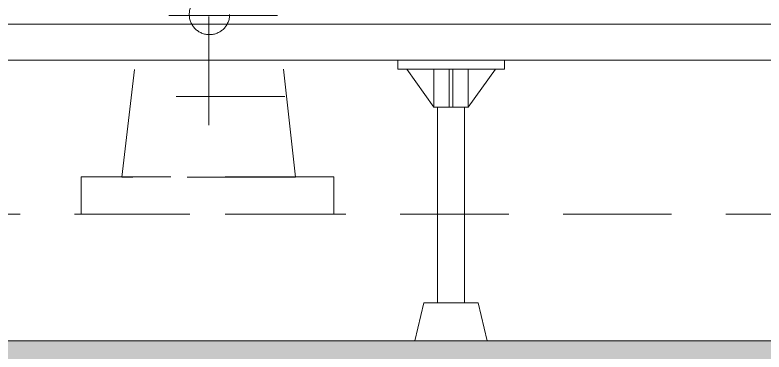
# Model space of a CAD drawing. Units: millimetres at full size, sheet at 1:30. Extents: x -17796 to 21385, y -23279 to 7734.
# Drawn here: x -5016.3 to -4602.4, y -3069.7 to -2883.6 of the extents above; entities that cross this region are included whole.
import ezdxf

# ---------------------------------------------------------------- set-up
doc = ezdxf.new("R2010")
doc.units = ezdxf.units.MM
doc.header["$LTSCALE"] = 30
doc.linetypes.add('DASHED2', pattern=[3, 2, -1])
doc.linetypes.add('USER7', pattern=[0.2, 0.1, -0.1])
for name, color, linetype, lineweight in [('0-E_遮音材', 254, 'Continuous', 18), ('1-0_掃き出しﾏｰｸ', 253, 'USER7', 18), ('2-A_', 6, 'Continuous', 18), ('7-C_B2', 1, 'Continuous', 18), ('E-8_緑点線', 7, 'DASHED2', 9)]:
    doc.layers.add(name, color=color, linetype=linetype, lineweight=lineweight)

# ---------------------------------------------------------------- blocks, each defined once
blk = doc.blocks.new('1')
at = {"layer": 'E-8_緑点線'}
for p, q in [((77.13, -273.38), (87.65, -184.1)), ((163.14, -184.1), (87.65, -184.1)), ((125.12, -184.54), (125.12, -272.47)), ((173.11, -273.38), (163.14, -184.1)), ((167.12, -228.74), (83.12, -228.74)), ((54.59, -273.16), (54.59, -293.77)), ((194.24, -273.16), (54.59, -273.16)), ((194.24, -293.77), (194.24, -273.16)), ((173.11, -273.38), (77.13, -273.38))]:
    blk.add_line(p, q, dxfattribs=at)
blk.add_lwpolyline([(54.59, -293.77), (194.24, -293.77), (54.46, -293.77)], dxfattribs=at)
blk.add_circle((125.5, -183.47), 11.16, dxfattribs=at)

msp = doc.modelspace()

# ---------------------------------------------------------------- linework, layer by layer
at = {"layer": '0-E_遮音材'}
msp.add_solid([(-2904.52, -3063.6), (-2904.52, -3278.6), (-6663.36, -3063.6), (-6663.36, -3278.6)], dxfattribs=at)
at = {"layer": '1-0_掃き出しﾏｰｸ', "color": 7, "linetype": 'Continuous'}
msp.add_line((-2904.52, -3063.6), (-6663.36, -3063.6), dxfattribs=at)
at = {"layer": '2-A_'}
for p, q in [((-3670.12, -2908.6), (-6241.62, -2908.6)), ((-4804.82, -2913.6), (-4804.82, -2908.6)), ((-4745.82, -2913.6), (-4804.82, -2913.6)), ((-4784.82, -2934.6), (-4784.82, -2913.6)), ((-4776.32, -2934.6), (-4776.32, -2913.6)), ((-4774.32, -2934.6), (-4774.32, -2913.6)), ((-4765.82, -2934.6), (-4765.82, -2913.6)), ((-4782.82, -3042.6), (-4782.82, -2934.6)), ((-4767.82, -3042.6), (-4767.82, -2934.6))]:
    msp.add_line(p, q, dxfattribs=at)
msp.add_lwpolyline([(-4745.82, -2913.6), (-4745.82, -2908.6), (-4804.82, -2908.6)], dxfattribs=at)
for points in [[(-4750.82, -2913.6), (-4799.82, -2913.6), (-4784.82, -2934.6), (-4765.82, -2934.6)], [(-4755.32, -3063.6), (-4795.32, -3063.6), (-4790.32, -3042.6), (-4760.32, -3042.6)]]:
    msp.add_lwpolyline(points, close=True, dxfattribs=at)
at = {"layer": '7-C_B2'}
msp.add_line((-3670.12, -2888.6), (-6241.62, -2888.6), dxfattribs=at)
at = {"layer": 'E-8_緑点線'}
msp.add_line((-5433.41, -2993.6), (-3664.12, -2993.6), dxfattribs=at)

# ---------------------------------------------------------------- block references
msp.add_blockref('1', (-5034.35, -2699.84), dxfattribs=at)

doc.saveas('drawing.dxf')
